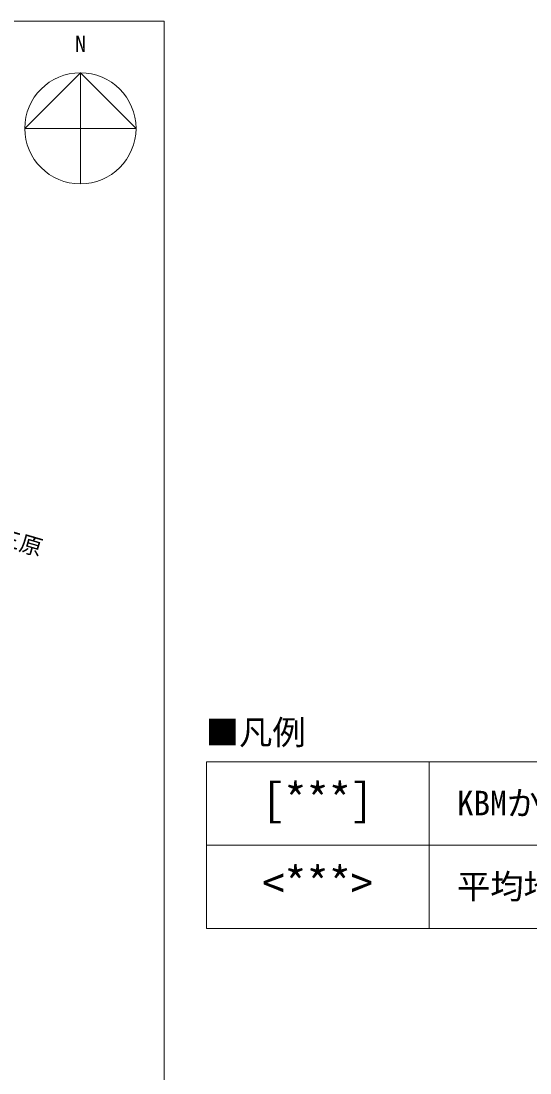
# Model space of a CAD drawing. Units: millimetres at full size, sheet at 1:400, with parts at other scales. Extents: x -117226 to 115574, y -80033 to 82367.
# Drawn here: x -56039 to -37743, y -53018 to -15186 of the extents above; entities that cross this region are included whole.
import ezdxf
from ezdxf.enums import TextEntityAlignment as Align

# ---------------------------------------------------------------- set-up
doc = ezdxf.new("R2010")
doc.units = ezdxf.units.MM
doc.header["$LTSCALE"] = 400
for name, color, linetype, lineweight in [('1-9_文字', 3, 'Continuous', 9), ('8-2_中線', 7, 'Continuous', 9), ('8-9_文字', 2, 'Continuous', 18)]:
    doc.layers.add(name, color=color, linetype=linetype, lineweight=lineweight)
doc.layers.add('8-E_ハッチ', color=7, linetype='Continuous')
doc.styles.add('ＭＳ ゴシック', font='')
doc.styles.get('ＭＳ ゴシック').set_extended_font_data('MS Gothic')

msp = doc.modelspace()

# ---------------------------------------------------------------- linework, layer by layer
at = {"layer": '1-9_文字', "color": 7}
for p, q in [((-49371.5, -41823.3), (-49371.5, -47823.3)), ((-49371.5, -41823.3), (-23087.2, -41823.3)), ((-41371.5, -41823.3), (-41371.5, -47823.3)), ((-49371.5, -44823.3), (-23087.2, -44823.3)), ((-49371.5, -47823.3), (-23087.2, -47823.3))]:
    msp.add_line(p, q, dxfattribs=at)
at = {"layer": '8-2_中線'}
for p, q in [((-55905.1, -19045.3), (-53905.1, -17045.3)), ((-53905.1, -17045.3), (-51905.1, -19045.3)), ((-53905.1, -17045.3), (-53905.1, -21045.3)), ((-51905.1, -19045.3), (-55905.1, -19045.3))]:
    msp.add_line(p, q, dxfattribs=at)
msp.add_circle((-53905.1, -19045.3), 2000, dxfattribs=at)
at = {"layer": '8-9_文字', "color": 3, "lineweight": 13}
msp.add_line((-50890.6, -15186.2), (-50890.6, -53857.8), dxfattribs=at)
msp.add_lwpolyline([(-103400.4, -53857.8), (-103400.4, -15186.2), (-50890.6, -15186.2)], dxfattribs=at)

# ---------------------------------------------------------------- texts
at = {"layer": '1-9_文字', "style": 'ＭＳ ゴシック'}
for s, p in [('■凡例', (-49402.8, -41470.9)), ('KBMからの高低差を示す。', (-40371.5, -44014)), ('平均地盤面からの高さを示す。', (-40371.5, -47014))]:
    msp.add_text(s, height=879.8, dxfattribs=at).set_placement(p, align=Align.BOTTOM_LEFT)
at = {"layer": '1-9_文字', "color": 2, "style": 'ＭＳ ゴシック'}
for s, p in [('[***]', (-47371.5, -44123.3)), ('<***>', (-47371.5, -47123.3))]:
    msp.add_text(s, height=1173, dxfattribs=at).set_placement(p, align=Align.BOTTOM_LEFT)
at = {"layer": '8-2_中線', "style": 'ＭＳ ゴシック'}
msp.add_text('N', height=586.5, dxfattribs=at).set_placement((-54099, -16471.7), align=Align.BOTTOM_LEFT)
at = {"layer": '8-E_ハッチ', "style": 'ＭＳ ゴシック'}
msp.add_text('至\u3000竹原・三原', height=586.5, rotation=343.61, dxfattribs=at).set_placement((-60800.7, -33026.5), align=Align.BOTTOM_LEFT)

doc.saveas('drawing.dxf')
